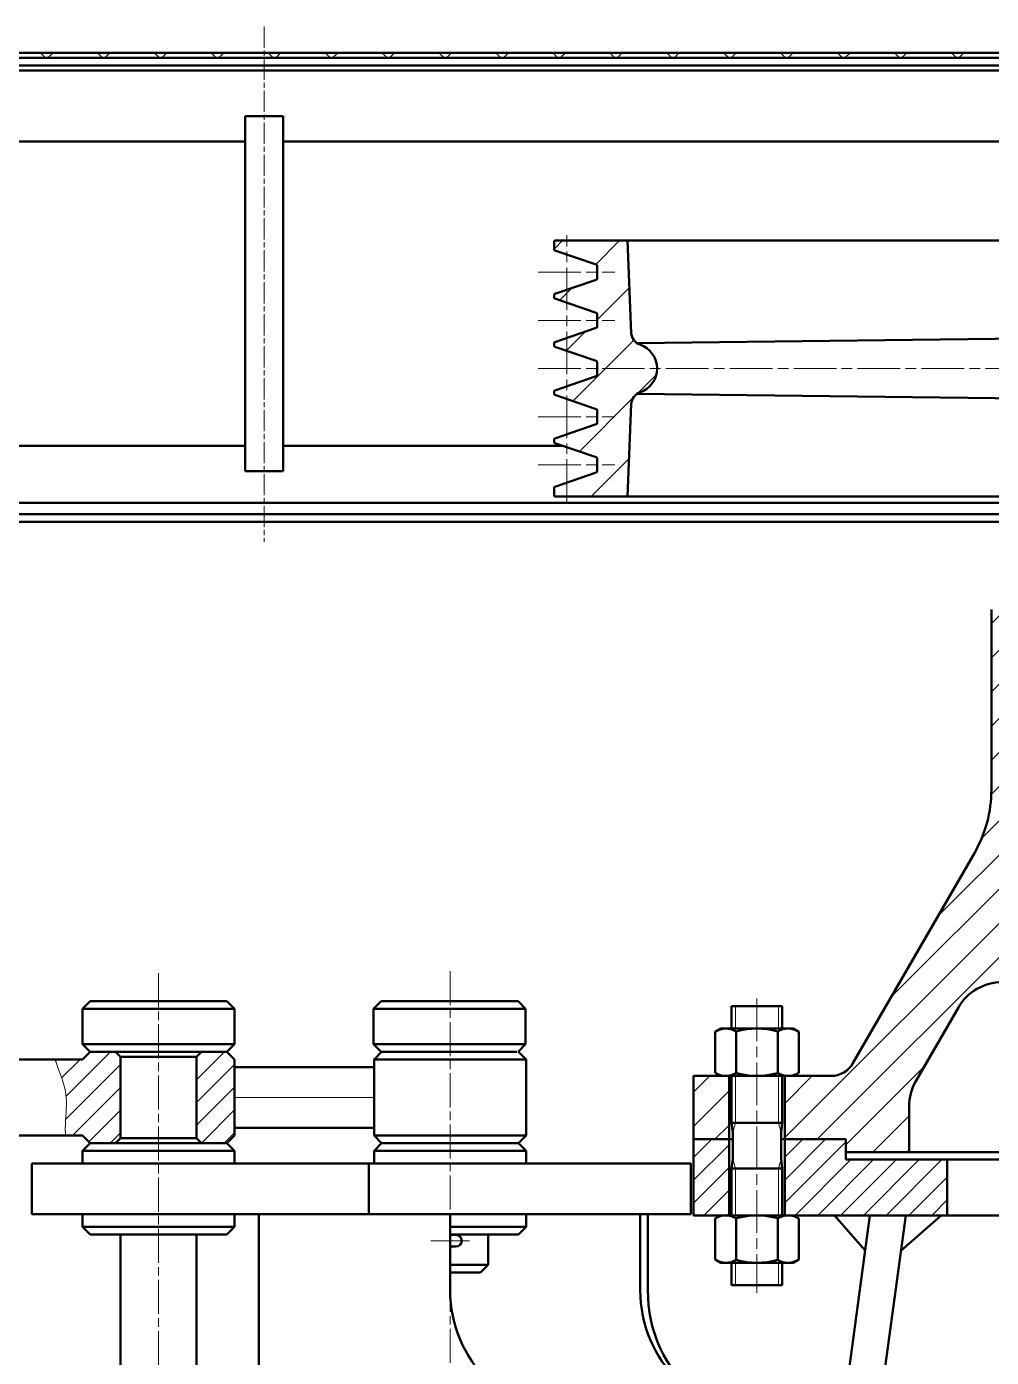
# Model space of a CAD drawing. Header units: millimetres. Extents: x 17368 to 100025, y -24769 to 12950.
# Drawn here: x 65190 to 65571, y 3244 to 3769 of the extents above; entities that cross this region are included whole.
import ezdxf

# ---------------------------------------------------------------- set-up
doc = ezdxf.new("R2010")
doc.units = ezdxf.units.MM
doc.header["$LTSCALE"] = 2.8
for name, pattern in [('ACAD_ISO05W100', [36, 24, -3, 0, -3, 0, -3, 0, -3]), ('AM_ISO08W050', [18, 12, -1.5, 3, -1.5]), ('AM_ISO08W050x2', [9, 6, -0.75, 1.5, -0.75])]:
    doc.linetypes.add(name, pattern=pattern)
doc.layers.get('0').update_dxf_attribs({"lineweight": 50})
for name, color, linetype, lineweight in [('AM_0N', 7, 'Continuous', 50), ('AM_4N', 3, 'Continuous', 15), ('AM_7N', 4, 'AM_ISO08W050', 15), ('dim', 7, 'Continuous', 15), ('图层1', 7, 'ACAD_ISO05W100', 15), ('图层5', 3, 'Continuous', 15), ('细实线', 5, 'Continuous', 15)]:
    doc.layers.add(name, color=color, linetype=linetype, lineweight=lineweight)

msp = doc.modelspace()

# ---------------------------------------------------------------- hatches: boundary and pattern name
at = {"layer": 'dim'}
h = msp.add_hatch(dxfattribs=at)
h.set_pattern_fill('ANSI31', color=256, scale=2, style=0)
h.set_pattern_definition([(45, (5719.961, 10573.6006), (-4.49012806, 4.49012806), [])])
h.paths.add_polyline_path([(65467.33134, 3330.41), (65453.33134, 3330.41), (65453.33134, 3300.41), (65467.33134, 3300.41)])
h.paths.add_polyline_path([(65513.33134, 3322.41), (65513.33134, 3330.41), (65489.33134, 3330.41), (65489.33134, 3300.41), (65553.33134, 3300.41), (65553.33134, 3322.41)])
h.paths.add_polyline_path([(65923.33134, 3322.41), (65883.33134, 3322.41), (65883.33134, 3300.41), (65947.33134, 3300.41), (65947.33134, 3330.41), (65923.33134, 3330.41)])
h.paths.add_polyline_path([(65983.33134, 3330.41), (65969.33134, 3330.41), (65969.33134, 3300.41), (65983.33134, 3300.41)])
at = {"layer": '图层5', "ltscale": 40}
h = msp.add_hatch(dxfattribs=at)
h.set_pattern_fill('ANSI31', scale=2, style=0)
h.set_pattern_definition([(45, (16728.146, 4198.199), (-4.4901281, 4.4901281), [])])
edge = h.paths.add_edge_path()
edge.add_line((65212.3313, 3361.91), (65201.48534, 3361.91))
edge.add_spline(control_points=[(65201.48534, 3361.91), (65202.73957, 3358.70274), (65204.96405, 3352.59547), (65206.54677, 3345.30257), (65205.51704, 3338.25234), (65205.60412, 3332.80904), (65205.65136, 3331.91)], knot_values=[25.536263775, 25.536263775, 25.536263775, 25.536263775, 31.899939319, 38.361091255, 50.677528614, 53.119093584, 53.119093584, 53.119093584, 53.119093584], degree=3, periodic=0)
edge.add_line((65205.65136, 3331.91), (65212.3313, 3331.91))
edge.add_line((65212.3313, 3331.91), (65215.3313, 3328.91))
edge.add_line((65215.3313, 3328.91), (65225.3313, 3328.91))
edge.add_line((65225.3313, 3328.91), (65227.3313, 3330.91))
edge.add_line((65227.3313, 3330.91), (65227.3313, 3362.91))
edge.add_line((65227.3313, 3362.91), (65225.3313, 3364.91))
edge.add_line((65225.3313, 3364.91), (65215.3313, 3364.91))
edge.add_line((65215.3313, 3364.91), (65212.3313, 3361.91))
h.paths.add_polyline_path([(65272.3313, 3361.91), (65269.3313, 3364.91), (65259.3313, 3364.91), (65257.3313, 3362.91), (65257.3313, 3330.91), (65259.3313, 3328.91), (65269.3313, 3328.91), (65272.3313, 3331.91)])
at = {"layer": '细实线'}
h = msp.add_hatch(dxfattribs=at)
h.set_pattern_fill('ANSI37', color=256, scale=5, style=0)
h.set_pattern_definition([(45, (20532.712, 18944.279), (-11.22532, 11.22532), []), (135, (20532.712, 18944.279), (-11.22532, -11.22532), [])])
h.paths.add_polyline_path([(64827.3313, 3758.91), (64823.18666, 3758.91), (64823.18666, 3756.91), (64827.3313, 3756.91)])
h.paths.add_polyline_path([(64972.3313, 3758.91), (64845.3313, 3758.91), (64837.3313, 3758.91), (64837.3313, 3756.91), (64848.3313, 3756.91), (64888.3313, 3756.91), (64972.3313, 3756.91)])
h.paths.add_polyline_path([(65718.3313, 3758.91), (64972.3313, 3758.91), (64972.3313, 3756.91), (65718.3313, 3756.91)])
h.paths.add_polyline_path([(66102.47594, 3758.91), (66098.3313, 3758.91), (66098.3313, 3756.91), (66102.47594, 3756.91)])
h.paths.add_polyline_path([(66088.3313, 3758.91), (65718.3313, 3758.91), (65718.3313, 3756.91), (66080.3313, 3756.91), (66088.3313, 3756.91)])
h = msp.add_hatch(dxfattribs=at)
h.set_pattern_fill('ANSI31', color=256, scale=5, style=0)
h.paths.add_polyline_path([(65427.3313, 3684.91), (65398.8313, 3684.91, 0.414213562), (65398.3313, 3684.41), (65398.3313, 3681.48829, 0.320102524), (65398.66852, 3681.01553), (65414.99408, 3675.39418, -0.320102524), (65415.3313, 3674.92142), (65415.3313, 3669.89858, -0.320102524), (65414.99408, 3669.42582), (65398.66852, 3663.80448, 0.320102524), (65398.3313, 3663.33172), (65398.3313, 3662.48829, 0.320102524), (65398.66852, 3662.01553), (65414.99408, 3656.39418, -0.320102524), (65415.3313, 3655.92142), (65415.3313, 3650.89858, -0.320102524), (65414.99408, 3650.42582), (65398.66852, 3644.80448, 0.320102524), (65398.3313, 3644.33172), (65398.3313, 3643.48829, 0.320102524), (65398.66852, 3643.01553), (65414.99408, 3637.39418, -0.320102524), (65415.3313, 3636.92142), (65415.3313, 3631.89858, -0.320102524), (65414.99408, 3631.42582), (65398.66852, 3625.80448, 0.320102524), (65398.3313, 3625.33172), (65398.3313, 3624.48829, 0.320102524), (65398.66852, 3624.01553), (65414.99408, 3618.39418, -0.320102524), (65415.3313, 3617.92142), (65415.3313, 3612.89858, -0.320102524), (65414.99408, 3612.42582), (65398.66852, 3606.80448, 0.320102524), (65398.3313, 3606.33172), (65398.3313, 3605.48829, 0.320102524), (65398.66852, 3605.01553), (65414.99408, 3599.39418, -0.320102524), (65415.3313, 3598.92142), (65415.3313, 3593.89858, -0.320102524), (65414.99408, 3593.42582), (65398.66852, 3587.80448, 0.320102524), (65398.3313, 3587.33172), (65398.3313, 3584.41, 0.414213562), (65398.8313, 3583.91), (65427.3313, 3583.91), (65428.79133, 3620.4108, -0.310035238), (65432.17532, 3624.94397, 0.715820431), (65432.17532, 3643.87603, -0.310035238), (65428.79133, 3648.4092)])
h = msp.add_hatch(dxfattribs=at)
h.set_pattern_fill('ANSI31', color=256, scale=3, style=0)
h.set_pattern_definition([(45, (16243.672, 3158.068), (-6.735192, 6.735192), [])])
h.paths.add_polyline_path([(65610.8313, 3461.31, -0.002062205), (65610.83134, 3461.31907), (65610.83134, 3488.50093, -0.002062205), (65610.8313, 3488.51), (65610.8313, 3525.59377), (65610.83134, 3525.59373), (65610.83134, 3539.41), (65599.6313, 3539.41), (65599.3313, 3539.2368), (65599.3313, 3499.91), (65599.3313, 3489.41), (65598.38408, 3487.66), (65598.38408, 3484.41), (65593.3313, 3481.49277), (65588.27852, 3484.41), (65588.27852, 3487.66), (65587.3313, 3489.41), (65587.3313, 3499.91), (65587.3313, 3539.2368), (65587.0313, 3539.41), (65570.79328, 3539.41), (65570.79328, 3468.33447, -0.131652498), (65564.09455, 3443.33447), (65516.21809, 3360.41, -0.267949192), (65507.55783, 3355.41), (65490.68758, 3355.41, -0.006182571), (65490.4997, 3355.41), (65489.33134, 3355.41), (65489.33134, 3330.41), (65513.33134, 3330.41), (65513.33134, 3325.41), (65538.33134, 3325.41), (65538.33134, 3343.35229, -0.131652498), (65541.01083, 3353.35229), (65557.78731, 3382.41, -0.267949192), (65575.10782, 3392.41), (65662.33134, 3392.41), (65662.33134, 3396.41), (65647.13983, 3398.41), (65647.13983, 3404.41), (65662.33134, 3406.41), (65662.33134, 3410.41), (65631.33134, 3410.41, -0.414213562), (65626.33134, 3415.41), (65626.33134, 3422.41), (65611.83134, 3422.41, -0.414213562), (65610.83134, 3423.41), (65610.83134, 3424.49746, -0.001492512), (65610.8313, 3424.51)])
h.paths.add_polyline_path([(65872.56812, 3443.33447, -0.131652498), (65865.86939, 3468.33447), (65865.86939, 3539.41), (65849.3313, 3539.41), (65849.3313, 3504.91), (65849.3313, 3489.41), (65848.38408, 3487.66), (65848.38408, 3484.41), (65843.3313, 3481.49277), (65838.27852, 3484.41), (65838.27852, 3487.66), (65837.3313, 3489.41), (65837.3313, 3504.91), (65837.3313, 3539.41), (65825.83134, 3539.41), (65825.83134, 3423.41, -0.414213562), (65824.83134, 3422.41), (65810.33134, 3422.41), (65810.33134, 3415.41, -0.414213562), (65805.33134, 3410.41), (65774.33134, 3410.41), (65774.33134, 3406.41), (65789.52285, 3404.41), (65789.52285, 3398.41), (65774.33134, 3396.41), (65774.33134, 3392.41), (65861.55486, 3392.41, -0.267949192), (65878.87537, 3382.41), (65895.65185, 3353.35229, -0.131652498), (65898.33134, 3343.35229), (65898.33134, 3325.41), (65923.33134, 3325.41), (65923.33134, 3330.41), (65947.33134, 3330.41), (65947.33134, 3355.41), (65946.12541, 3355.41, -0.003715108), (65946.01251, 3355.41), (65929.10484, 3355.41, -0.267949192), (65920.44459, 3360.41)])
h.paths.add_polyline_path([(65849.3313, 3504.91), (65848.38408, 3503.91), (65848.38408, 3489.41), (65849.3313, 3489.41)], flags=17)
h.paths.add_polyline_path([(65838.27852, 3503.91), (65837.3313, 3504.91), (65837.3313, 3489.41), (65838.27852, 3489.41)], flags=17)
h.paths.add_polyline_path([(65588.27852, 3498.91), (65587.3313, 3499.91), (65587.3313, 3489.41), (65588.27852, 3489.41)], flags=17)
h.paths.add_polyline_path([(65599.3313, 3499.91), (65598.38408, 3498.91), (65598.38408, 3489.41), (65599.3313, 3489.41)], flags=17)
h.paths.add_polyline_path([(65599.3313, 3489.41), (65598.38408, 3489.41), (65598.38408, 3487.66)], flags=17)
h.paths.add_polyline_path([(65588.27852, 3489.41), (65587.3313, 3489.41), (65588.27852, 3487.66)], flags=17)
h.paths.add_polyline_path([(65849.3313, 3489.41), (65848.38408, 3489.41), (65848.38408, 3487.66)], flags=17)
h.paths.add_polyline_path([(65838.27852, 3489.41), (65837.3313, 3489.41), (65838.27852, 3487.66)], flags=17)
h.paths.add_polyline_path([(65467.33134, 3355.41), (65466.16298, 3355.41, -0.006182571), (65465.9751, 3355.41), (65453.33134, 3355.41), (65453.33134, 3330.41), (65467.33134, 3330.41)])
h.paths.add_polyline_path([(65983.33134, 3355.41), (65970.64434, 3355.41, -0.003342473), (65970.54277, 3355.41), (65969.33134, 3355.41), (65969.33134, 3330.41), (65983.33134, 3330.41)])

# ---------------------------------------------------------------- linework, layer by layer
for p, q in [((65398.8313, 3684.91), (65645.4513, 3684.91)), ((65428.79133, 3648.4092), (65427.3313, 3684.91)), ((65398.3313, 3681.48829), (65398.3313, 3684.41)), ((65414.99408, 3675.39418), (65398.66852, 3681.01553)), ((65415.3313, 3669.89858), (65415.3313, 3674.92142)), ((65414.99408, 3669.42582), (65398.66852, 3663.80448)), ((65398.3313, 3662.48829), (65398.3313, 3663.33172)), ((65414.99408, 3656.39418), (65398.66852, 3662.01553)), ((65415.3313, 3650.89858), (65415.3313, 3655.92142)), ((65414.99408, 3650.42582), (65398.66852, 3644.80448)), ((65398.3313, 3643.48829), (65398.3313, 3644.33172)), ((65414.99408, 3637.39418), (65398.66852, 3643.01553)), ((65641.56999, 3646.88255), (65431.03579, 3644.43424)), ((65415.3313, 3631.89858), (65415.3313, 3636.92142)), ((65414.99408, 3631.42582), (65398.66852, 3625.80448)), ((65398.3313, 3624.48829), (65398.3313, 3625.33172)), ((65414.99408, 3618.39418), (65398.66852, 3624.01553)), ((65431.03578, 3624.38576), (65641.56999, 3621.93746)), ((65415.3313, 3612.89858), (65415.3313, 3617.92142)), ((65428.79133, 3620.4108), (65427.3313, 3583.91)), ((65414.99408, 3612.42582), (65398.66852, 3606.80448)), ((65398.3313, 3605.48829), (65398.3313, 3606.33172)), ((65414.99408, 3599.39418), (65398.66852, 3605.01553)), ((65415.3313, 3593.89858), (65415.3313, 3598.92142)), ((65414.99408, 3593.42582), (65398.66852, 3587.80448)), ((65398.3313, 3584.41), (65398.3313, 3587.33172)), ((65398.8313, 3583.91), (65645.4513, 3583.91)), ((65570.79328, 3539.41), (65570.79328, 3468.33447)), ((65516.21809, 3360.41), (65564.09455, 3443.33447)), ((65541.01083, 3353.35229), (65557.78731, 3382.41)), ((65461.85633, 3372.83566), (65464.06356, 3374.11)), ((65461.85633, 3356.68435), (65461.85633, 3372.83566)), ((65492.59911, 3374.11), (65464.06356, 3374.11)), ((65470.09383, 3356.68435), (65470.09383, 3372.83566)), ((65486.56884, 3356.68435), (65486.56884, 3372.83566)), ((65494.80634, 3372.83566), (65492.59911, 3374.11)), ((65494.80634, 3356.68435), (65494.80634, 3372.83566)), ((65453.33134, 3355.41), (65507.55783, 3355.41)), ((65453.33134, 3355.41), (65453.33134, 3330.41)), ((65461.85633, 3356.68435), (65464.06356, 3355.41)), ((65492.59911, 3355.41), (65464.06356, 3355.41)), ((65467.33133, 3330.41), (65467.33133, 3355.41)), ((65467.33133, 3330.41), (65467.33133, 3355.41)), ((65489.33133, 3330.41), (65489.33133, 3355.41)), ((65489.33133, 3330.41), (65489.33133, 3355.41)), ((65494.80634, 3356.68435), (65492.59911, 3355.41)), ((65538.33134, 3343.35229), (65538.33134, 3325.41)), ((65453.33134, 3330.41), (65468.81983, 3330.41)), ((65453.33134, 3330.41), (65453.33134, 3300.41)), ((65467.33133, 3330.41), (65467.33133, 3300.41)), ((65487.84283, 3330.41), (65513.33134, 3330.41)), ((65489.33133, 3330.41), (65489.33133, 3300.41)), ((65513.33134, 3330.41), (65513.33134, 3322.41)), ((65513.33134, 3325.41), (65670.8313, 3325.41)), ((65513.33134, 3322.41), (65670.8313, 3322.41)), ((65553.33134, 3322.41), (65553.33134, 3300.41)), ((65423.33134, 2570.41), (65522.91559, 3300.41)), ((65437.461, 2570.41), (65537.04526, 3300.41)), ((65453.33134, 3300.41), (65670.8313, 3300.41)), ((65461.85633, 3299.13565), (65464.06356, 3300.41)), ((65461.85633, 3299.13565), (65461.85633, 3282.98434)), ((65492.59911, 3300.41), (65464.06356, 3300.41)), ((65470.09383, 3299.13565), (65470.09383, 3282.98434)), ((65486.56884, 3299.13565), (65486.56884, 3282.98434)), ((65494.80634, 3299.13565), (65492.59911, 3300.41)), ((65494.80634, 3299.13565), (65494.80634, 3282.98434)), ((65508.91559, 3300.41), (65521.02328, 3286.53848)), ((65535.15295, 3286.53848), (65551.04526, 3300.41)), ((65461.85633, 3282.98434), (65464.06356, 3281.71)), ((65492.59911, 3281.71), (65464.06356, 3281.71)), ((65494.80634, 3282.98434), (65492.59911, 3281.71))]:
    msp.add_line(p, q)
at = {"color": 7}
for p, q in [((65215.3313, 3384.91), (65212.3313, 3381.91)), ((65212.3313, 3381.91), (65272.3313, 3381.91)), ((65212.3313, 3381.91), (65212.3313, 3367.91)), ((65215.3313, 3384.91), (65269.3313, 3384.91)), ((65269.3313, 3384.91), (65272.3313, 3381.91)), ((65272.3313, 3381.91), (65272.3313, 3367.91)), ((65330.12616, 3384.91), (65327.12616, 3381.91)), ((65327.12616, 3381.91), (65387.12616, 3381.91)), ((65327.12616, 3381.91), (65327.12616, 3367.91)), ((65330.12616, 3384.91), (65384.12616, 3384.91)), ((65384.12616, 3384.91), (65387.12616, 3381.91)), ((65387.12616, 3381.91), (65387.12616, 3367.91)), ((65212.3313, 3367.91), (65272.3313, 3367.91)), ((65212.3313, 3367.91), (65215.3313, 3364.91)), ((65212.3313, 3361.91), (65215.3313, 3364.91)), ((65215.3313, 3364.91), (65269.3313, 3364.91)), ((65272.3313, 3367.91), (65269.3313, 3364.91)), ((65327.12616, 3367.91), (65387.12616, 3367.91)), ((65327.12616, 3367.91), (65330.12616, 3364.91)), ((65327.3313, 3361.91), (65330.3313, 3364.91)), ((65330.12616, 3364.91), (65383.71589, 3364.91)), ((65387.12616, 3367.91), (65384.12616, 3364.91)), ((65384.3313, 3364.91), (65387.3313, 3361.91)), ((65327.3313, 3361.91), (65327.3313, 3331.91)), ((65327.3313, 3361.91), (65387.3313, 3361.91)), ((65387.3313, 3361.91), (65387.3313, 3331.91)), ((65272.3313, 3358.91), (65327.3313, 3358.91)), ((65272.3313, 3334.91), (65327.3313, 3334.91)), ((65212.3313, 3331.91), (65215.3313, 3328.91)), ((65212.3313, 3325.91), (65215.3313, 3328.91)), ((65215.3313, 3328.91), (65268.92103, 3328.91)), ((65215.3313, 3328.91), (65268.92103, 3328.91)), ((65215.3313, 3328.91), (65269.3313, 3328.91)), ((65269.3313, 3328.91), (65272.3313, 3325.91)), ((65327.3313, 3331.91), (65387.3313, 3331.91)), ((65327.3313, 3331.91), (65330.3313, 3328.91)), ((65327.33134, 3325.91), (65330.33134, 3328.91)), ((65330.3313, 3328.91), (65383.92103, 3328.91)), ((65330.3313, 3328.91), (65384.3313, 3328.91)), ((65330.33134, 3328.91), (65383.92106, 3328.91)), ((65387.3313, 3331.91), (65384.3313, 3328.91)), ((65384.33134, 3328.91), (65387.33134, 3325.91)), ((65212.3313, 3325.91), (65272.3313, 3325.91)), ((65212.3313, 3325.91), (65212.3313, 3320.91)), ((65272.3313, 3325.91), (65272.3313, 3320.91)), ((65327.33134, 3325.91), (65387.33134, 3325.91)), ((65327.33134, 3325.91), (65327.33134, 3320.91)), ((65387.33134, 3325.91), (65387.33134, 3320.91)), ((65192.33134, 3320.91), (65452.33134, 3320.91)), ((65192.33134, 3320.91), (65192.33134, 3300.91)), ((65325.27524, 3320.91), (65325.27524, 3300.91)), ((65452.33134, 3320.91), (65452.33134, 3300.91)), ((65192.33134, 3300.91), (65452.33134, 3300.91)), ((65212.3313, 3300.91), (65212.3313, 3295.91)), ((65272.3313, 3300.91), (65272.3313, 3295.91)), ((65281.92106, 3300.91), (65281.92106, 3070.91)), ((65357.33134, 3300.91), (65357.33134, 3270.91)), ((65387.33134, 3295.91), (65387.33134, 3300.91)), ((65432.33134, 3300.91), (65432.33134, 3270.91)), ((65435.33134, 3300.91), (65435.33134, 3270.91)), ((65212.3313, 3295.91), (65272.3313, 3295.91)), ((65212.3313, 3295.91), (65215.3313, 3292.91)), ((65215.3313, 3292.91), (65269.3313, 3292.91)), ((65227.3313, 3292.91), (65227.3313, 3114.91)), ((65257.3313, 3292.91), (65257.3313, 3114.91)), ((65272.3313, 3295.91), (65269.3313, 3292.91)), ((65357.33134, 3295.91), (65387.33134, 3295.91)), ((65357.33134, 3292.91), (65384.33134, 3292.91)), ((65372.3313, 3280.91), (65372.3313, 3292.91)), ((65384.33134, 3292.91), (65387.33134, 3295.91)), ((65357.3313, 3280.91), (65372.3313, 3280.91)), ((65369.3313, 3277.91), (65372.3313, 3280.91)), ((65357.3313, 3277.91), (65369.3313, 3277.91))]:
    msp.add_line(p, q, dxfattribs=at)
at = {"color": 7, "ltscale": 40}
for p, q in [((65212.3313, 3361.91), (65215.3313, 3364.91)), ((65225.3313, 3364.91), (65227.3313, 3362.91)), ((65257.3313, 3362.91), (65259.3313, 3364.91)), ((65269.3313, 3364.91), (65272.3313, 3361.91)), ((65167.3313, 3361.91), (65212.3313, 3361.91)), ((65227.3313, 3362.91), (65227.3313, 3330.91)), ((65227.3313, 3362.91), (65257.3313, 3362.91)), ((65257.3313, 3362.91), (65257.3313, 3330.91)), ((65272.3313, 3361.91), (65272.3313, 3331.91)), ((65167.3313, 3331.91), (65212.3313, 3331.91)), ((65212.3313, 3331.91), (65215.3313, 3328.91)), ((65225.3313, 3328.91), (65227.3313, 3330.91)), ((65227.3313, 3330.91), (65257.3313, 3330.91)), ((65257.3313, 3330.91), (65259.3313, 3328.91)), ((65272.3313, 3331.91), (65269.3313, 3328.91))]:
    msp.add_line(p, q, dxfattribs=at)
for centre, radius, start, end in [((65398.8313, 3684.41), 0.5, 90, 180), ((65398.8313, 3681.48829), 0.5, 180, 251), ((65414.8313, 3674.92142), 0.5, 0, 71), ((65414.8313, 3669.89858), 0.5, 289, 0), ((65398.8313, 3663.33172), 0.5, 109, 180), ((65398.8313, 3662.48829), 0.5, 180, 251), ((65414.8313, 3655.92142), 0.5, 0, 71), ((65414.8313, 3650.89858), 0.5, 289, 0), ((65433.78734, 3648.60904), 5, 182.29061, 251.1917226), ((65398.8313, 3644.33172), 0.5, 109, 180), ((65398.8313, 3643.48829), 0.5, 180, 251), ((65428.9513, 3634.41), 10, 288.8082774, 71.1917226), ((65414.8313, 3636.92142), 0.5, 0, 71), ((65414.8313, 3631.89858), 0.5, 289, 0), ((65398.8313, 3625.33172), 0.5, 109, 180), ((65398.8313, 3624.48829), 0.5, 180, 251), ((65433.78734, 3620.21096), 5, 108.8082774, 177.70939), ((65414.8313, 3617.92142), 0.5, 0, 71), ((65414.8313, 3612.89858), 0.5, 289, 0), ((65398.8313, 3606.33172), 0.5, 109, 180), ((65398.8313, 3605.48829), 0.5, 180, 251), ((65414.8313, 3598.92142), 0.5, 0, 71), ((65414.8313, 3593.89858), 0.5, 289, 0), ((65398.8313, 3587.33172), 0.5, 109, 180), ((65398.8313, 3584.41), 0.5, 180, 270), ((65520.79328, 3468.33447), 50, 330, 0), ((65575.10782, 3372.41), 20, 90, 150), ((65466.06904, 3366.51317), 7.59741, 58.0108185, 123.6756897), ((65478.33134, 3344.11), 30, 74.0628204, 105.9371796), ((65490.59364, 3366.51317), 7.59741, 56.3243103, 121.9891815), ((65507.55783, 3365.41), 10, 270, 330), ((65466.06904, 3363.00683), 7.59741, 236.3243103, 302.4802132), ((65478.33134, 3385.41), 30, 254.0628052, 285.9371853), ((65490.59364, 3363.00683), 7.59741, 238.0108032, 303.6756935), ((65558.33134, 3343.35229), 20, 150, 180), ((65466.06904, 3292.81317), 7.59741, 57.5197868, 123.6756897), ((65478.33134, 3270.41), 30, 74.0628147, 105.9371948), ((65490.59364, 3292.81317), 7.59741, 56.3243065, 121.9891968), ((65466.06904, 3289.30684), 7.59741, 236.3243103, 301.9891815), ((65478.33134, 3311.71), 30, 254.0628204, 285.9371796), ((65490.59364, 3289.30684), 7.59741, 238.0108185, 303.6756897)]:
    msp.add_arc(centre, radius, start, end)
at = {"color": 7}
for centre, radius, start, end in [((65357.33134, 3290.41), 2.5, 66.9260819, 90), ((65357.33134, 3290.41), 2.5, 270, 293.0739181), ((65407.33134, 3270.91), 50, 180, 270), ((65482.33134, 3270.91), 50, 180, 270), ((65488.84277, 3270.38273), 53.51403, 179.4354625, 229.8294308)]:
    msp.add_arc(centre, radius, start, end, dxfattribs=at)
at = {"layer": 'AM_0N'}
for p, q in [((66102.47594, 3758.91), (64845.3313, 3758.91)), ((66080.3313, 3756.91), (64845.3313, 3756.91)), ((66080.3313, 3753.91), (64845.3313, 3753.91)), ((64848.3313, 3751.91), (66077.3313, 3751.91)), ((65276.55686, 3733.91), (65276.55686, 3721.26838)), ((65291.55686, 3733.91), (65276.55686, 3733.91)), ((65291.55686, 3733.91), (65291.55686, 3721.26838)), ((65276.55686, 3723.91), (64979.8313, 3723.91)), ((65276.55686, 3721.26838), (65276.55686, 3593.91)), ((65681.8313, 3723.91), (65291.55686, 3723.91)), ((65291.55686, 3721.26838), (65291.55686, 3593.91)), ((65276.55686, 3603.91), (65053.96673, 3603.91)), ((65401.87919, 3603.91), (65291.55686, 3603.91)), ((65291.55686, 3593.91), (65276.55686, 3593.91)), ((65017.71692, 3581.41), (65291.55686, 3581.41)), ((65291.55686, 3581.41), (65645.5513, 3581.41)), ((65645.7313, 3576.91), (65014.79191, 3576.91)), ((66080.3313, 3573.91), (65014.3313, 3573.91))]:
    msp.add_line(p, q, dxfattribs=at)
at = {"layer": 'AM_0N', "extrusion": (0, -1, 0)}
msp.add_line((66089.3313, 3753.91), (64836.3313, 3753.91), dxfattribs=at)
at = {"layer": 'AM_0N', "extrusion": (1, 0, 0)}
for p, q in [((65468.33133, 3382.91), (65468.33133, 3374.11)), ((65488.33133, 3382.91), (65488.33133, 3374.11)), ((65468.33133, 3355.41), (65468.33133, 3336.91)), ((65488.33133, 3355.41), (65488.33133, 3336.91)), ((65468.81983, 3333.16), (65468.81983, 3322.66)), ((65487.84283, 3333.16), (65487.84283, 3322.66)), ((65468.33133, 3318.91), (65468.33133, 3300.41)), ((65488.33133, 3318.91), (65488.33133, 3300.41)), ((65468.33133, 3281.71), (65468.33133, 3272.91)), ((65488.33133, 3281.71), (65488.33133, 3272.91))]:
    msp.add_line(p, q, dxfattribs=at)
at = {"layer": 'AM_0N', "extrusion": (0, 1, 0)}
for p, q in [((65488.33133, 3382.91), (65468.33133, 3382.91)), ((65469.86496, 3382.91), (65468.33133, 3382.91)), ((65469.86496, 3382.91), (65486.79771, 3382.91)), ((65486.79771, 3382.91), (65488.33133, 3382.91)), ((65488.33133, 3336.91), (65468.33133, 3336.91)), ((65488.33133, 3318.91), (65468.33133, 3318.91)), ((65357.33134, 3292.71), (65359.63134, 3292.71)), ((65357.33134, 3288.11), (65359.63134, 3288.11)), ((65488.33133, 3272.91), (65468.33133, 3272.91)), ((65468.33133, 3272.91), (65469.86496, 3272.91)), ((65486.79771, 3272.91), (65469.86496, 3272.91)), ((65488.33133, 3272.91), (65486.79771, 3272.91))]:
    msp.add_line(p, q, dxfattribs=at)
at = {"layer": 'AM_0N', "extrusion": (0.991622, 0.129175, 0)}
for p, q in [((65468.33133, 3336.91), (65468.81983, 3333.16)), ((65487.84283, 3322.66), (65488.33133, 3318.91))]:
    msp.add_line(p, q, dxfattribs=at)
at = {"layer": 'AM_0N', "extrusion": (0.991622, -0.129175, 0)}
for p, q in [((65488.33133, 3336.91), (65487.84283, 3333.16)), ((65468.81983, 3322.66), (65468.33133, 3318.91))]:
    msp.add_line(p, q, dxfattribs=at)
at = {"layer": 'AM_0N'}
msp.add_arc((65359.63134, 3290.41), 2.3, 270, 90, dxfattribs=at)
at = {"layer": 'AM_4N', "extrusion": (1, 0, 0)}
for p, q in [((65469.86496, 3382.91), (65469.86496, 3374.11)), ((65486.79771, 3382.91), (65486.79771, 3374.11)), ((65469.86496, 3355.41), (65469.86496, 3336.91)), ((65486.79771, 3355.41), (65486.79771, 3336.91)), ((65469.86496, 3318.91), (65469.86496, 3300.41)), ((65486.79771, 3318.91), (65486.79771, 3300.41)), ((65469.86496, 3281.71), (65469.86496, 3272.91)), ((65486.79771, 3281.71), (65486.79771, 3272.91))]:
    msp.add_line(p, q, dxfattribs=at)
at = {"layer": 'AM_4N'}
for p, q in [((65469.86496, 3336.91), (65468.81983, 3333.16)), ((65486.79771, 3336.91), (65487.84283, 3333.16)), ((65468.81983, 3322.66), (65469.86496, 3318.91)), ((65487.84283, 3322.66), (65486.79771, 3318.91))]:
    msp.add_line(p, q, dxfattribs=at)
at = {"layer": 'AM_7N', "linetype": 'AM_ISO08W050x2', "ltscale": 0.5}
msp.add_line((65284.05686, 3769.25772), (65284.05686, 3566.01528), dxfattribs=at)
at = {"layer": 'AM_7N', "linetype": 'AM_ISO08W050x2'}
for p, q in [((65403.3313, 3581.8), (65403.3313, 3687.02)), ((65392.0513, 3672.41), (65422.2525, 3672.41)), ((65392.0513, 3653.41), (65422.2525, 3653.41)), ((65392.0513, 3634.41), (66044.6113, 3634.41)), ((65392.0513, 3615.41), (65422.2525, 3615.41)), ((65392.0513, 3596.41), (65422.2525, 3596.41))]:
    msp.add_line(p, q, dxfattribs=at)
at = {"layer": 'AM_7N', "linetype": 'AM_ISO08W050x2', "lineweight": 18, "ltscale": 0.8}
for p, q in [((65242.3313, 3395.9434), (65242.3313, 3012.91)), ((65357.33134, 3396.7826), (65357.33134, 3014.6734))]:
    msp.add_line(p, q, dxfattribs=at)
at = {"layer": 'AM_7N', "linetype": 'AM_ISO08W050x2', "extrusion": (1, 0, 0)}
msp.add_line((65478.33133, 3385.91), (65478.33133, 3269.91), dxfattribs=at)
at = {"layer": 'AM_7N', "linetype": 'AM_ISO08W050x2', "extrusion": (0, 1, 0)}
msp.add_line((65349.73134, 3290.41), (65364.93134, 3290.41), dxfattribs=at)
at = {"layer": '图层1', "color": 7}
msp.add_line((65271.92103, 3346.91), (65327.3313, 3346.91), dxfattribs=at)
at = {"layer": '图层5', "color": 7, "ltscale": 40}
msp.add_open_spline([(65201.48534, 3361.91), (65202.73957, 3358.70274), (65204.96405, 3352.59547), (65206.54677, 3345.30257), (65205.51704, 3338.25234), (65205.60412, 3332.80904), (65205.65136, 3331.91)], degree=3, knots=[25.536263775, 25.536263775, 25.536263775, 25.536263775, 31.899939319, 38.361091255, 50.677528614, 53.119093584, 53.119093584, 53.119093584, 53.119093584], dxfattribs=at)

doc.saveas('drawing.dxf')
